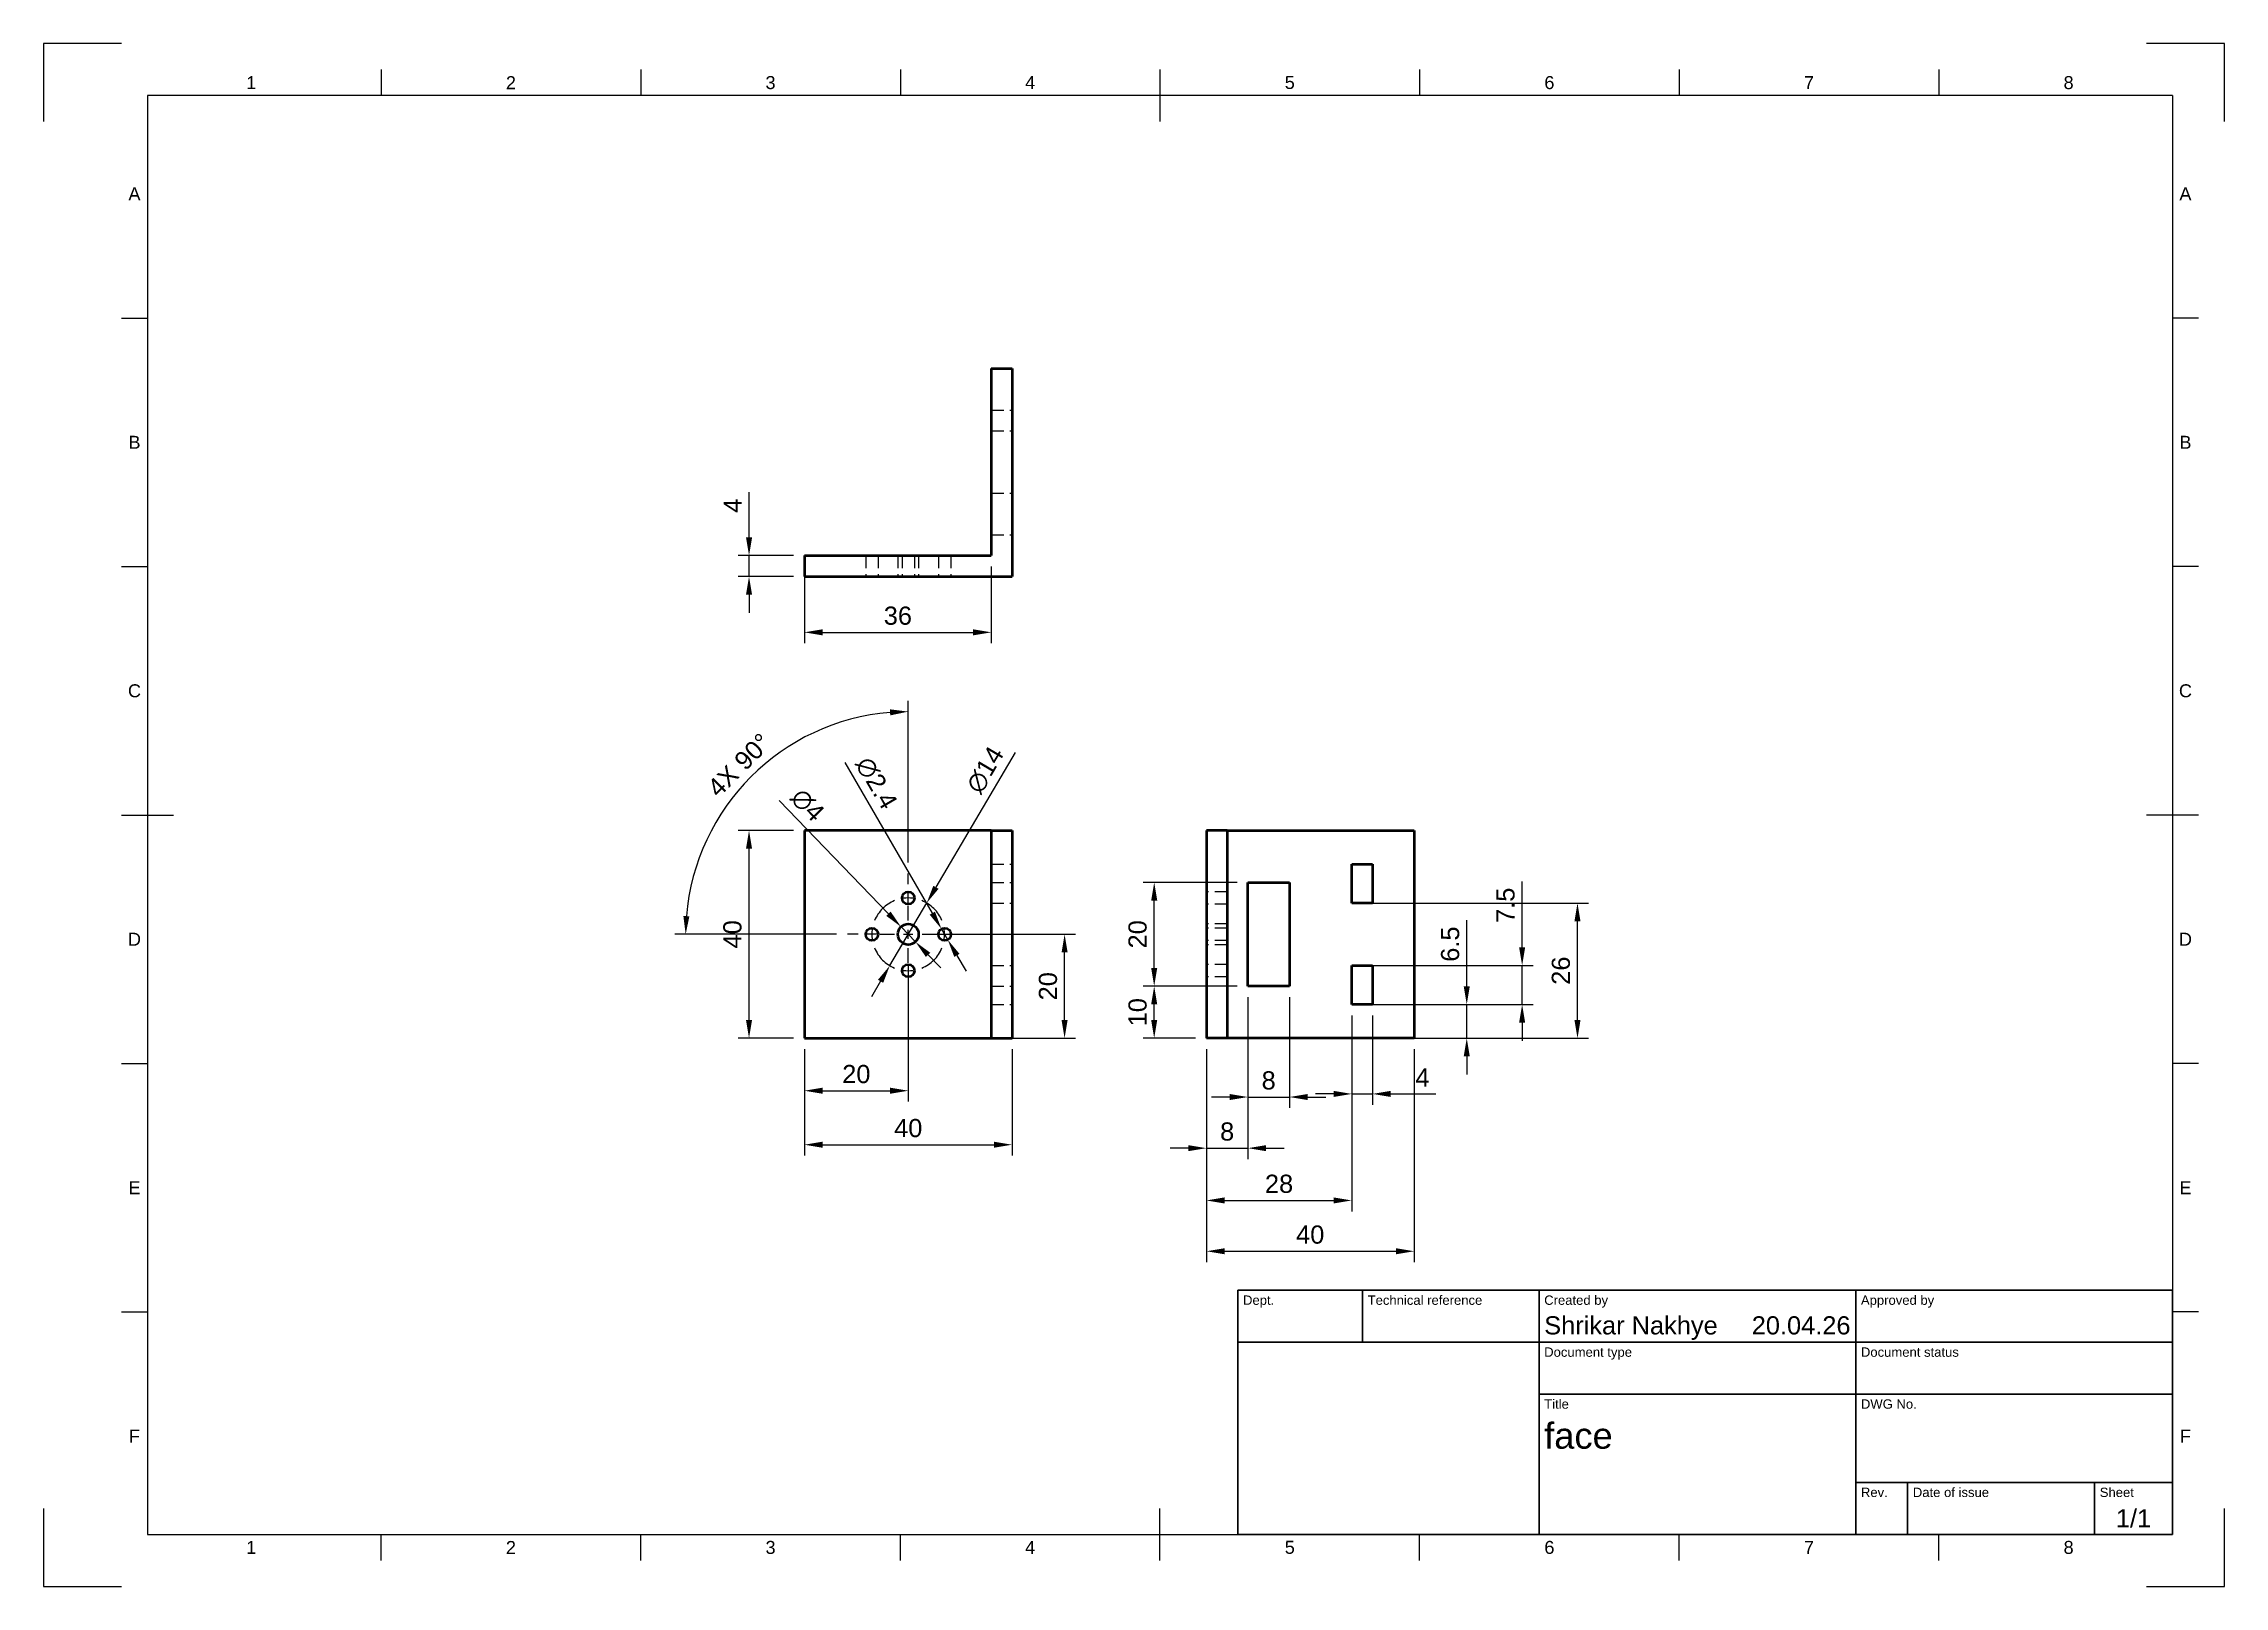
# Model space of a CAD drawing. Header units: millimetres. Extents: x 0 to 420, y 0 to 297.
import ezdxf
from ezdxf.enums import TextEntityAlignment as Align

# ---------------------------------------------------------------- set-up
doc = ezdxf.new("R2010")
doc.units = ezdxf.units.MM
doc.header["$LTSCALE"] = 0.75
doc.linetypes.add('CENTER2', pattern=[28.575, 19.05, -3.175, 3.175, -3.175])
doc.linetypes.add('HIDDEN2', pattern=[4.7625, 3.175, -1.5875])
for name, color, linetype, lineweight in [('BORDER', 7, 'Continuous', 25), ('FD_Dimensions', 7, 'Continuous', 25), ('Hidden', 7, 'HIDDEN2', 25), ('Smart Centers', 7, 'CENTER2', 25), ('TITLEBLOCK', 7, 'Continuous', 35), ('Visible', 7, 'Continuous', 50)]:
    doc.layers.add(name, color=color, linetype=linetype, lineweight=lineweight)
doc.styles.add('FusionTitle', font='Arial.ttf')
doc.styles.get("Standard").update_dxf_attribs({"font": 'Arial.ttf'})
doc.dimstyles.new('Dim-ISO-25', dxfattribs={"dimtxt": 3.5, "dimasz": 3.5, "dimexe": 2.1, "dimexo": 2.1, "dimgap": 1.4, "dimtad": 1, "dimzin": 12, "dimdsep": 46, "dimtxsty": 'Standard', "dimcen": 0, "dimazin": 3, "dimtp": 0.1, "dimtm": 0.1, "dimtfac": 0.714286, "dimtmove": 0, "dimatfit": 3, "dimfxl": 1, "dimtzin": 12, "dimarcsym": 0})

# ---------------------------------------------------------------- blocks, each defined once
blk = doc.blocks.new('ISO_A3_SHEET')
at = {"layer": 'BORDER'}
for p, q in [((65, 292), (65, 287)), ((115, 292), (115, 287)), ((165, 292), (165, 287)), ((215, 292), (215, 282)), ((265, 292), (265, 287)), ((315, 292), (315, 287)), ((365, 292), (365, 287)), ((410, 287), (20, 287)), ((20, 287), (20, 10)), ((410, 287), (410, 10)), ((15, 244.16666), (20, 244.16666)), ((415, 244.16666), (410, 244.16666)), ((15, 196.33333), (20, 196.33333)), ((415, 196.33333), (410, 196.33333)), ((15, 148.5), (25, 148.5)), ((415, 148.5), (405, 148.5)), ((15, 100.66667), (20, 100.66667)), ((415, 100.66667), (410, 100.66667)), ((15, 52.83334), (20, 52.83334)), ((415, 52.83334), (410, 52.83334)), ((215, 5), (215, 15)), ((20, 10), (410, 10)), ((65, 5), (65, 10)), ((115, 5), (115, 10)), ((165, 5), (165, 10)), ((265, 5), (265, 10)), ((315, 5), (315, 10)), ((365, 5), (365, 10))]:
    blk.add_line(p, q, dxfattribs=at)
at = {"layer": 'Defpoints'}
for p, q in [((15, 297), (0, 297)), ((0, 297), (0, 282)), ((420, 297), (405, 297)), ((420, 282), (420, 297)), ((0, 15), (0, 0)), ((420, 0), (420, 15)), ((0, 0), (15, 0)), ((405, 0), (420, 0))]:
    blk.add_line(p, q, dxfattribs=at)
at = {"layer": 'BORDER', "style": 'FusionTitle'}
for s, p in [('1', (40, 289.5)), ('2', (90, 289.5)), ('3', (140, 289.5)), ('4', (190, 289.5)), ('5', (240, 289.5)), ('6', (290, 289.5)), ('7', (340, 289.5)), ('8', (390, 289.5)), ('A', (17.5, 268.08333)), ('A', (412.5, 268.08333)), ('B', (17.5, 220.25)), ('B', (412.5, 220.25)), ('C', (17.5, 172.41667)), ('C', (412.5, 172.41667)), ('D', (17.5, 124.58334)), ('D', (412.5, 124.58334)), ('E', (17.5, 76.75001)), ('E', (412.5, 76.75001)), ('F', (17.5, 28.91668)), ('F', (412.5, 28.91668)), ('1', (40, 7.5)), ('2', (90, 7.5)), ('3', (140, 7.5)), ('4', (190, 7.5)), ('5', (240, 7.5)), ('6', (290, 7.5)), ('7', (340, 7.5)), ('8', (390, 7.5))]:
    blk.add_text(s, height=2.5, dxfattribs=at).set_placement(p, align=Align.MIDDLE)
blk = doc.blocks.new('ISO_TITLEBLOCK')
at = {"layer": 'TITLEBLOCK'}
for p, q in [((0, 47), (-180, 47)), ((-180, 47), (-180, 0)), ((-156, 37), (-156, 47)), ((-122, 0), (-122, 47)), ((-61, 0), (-61, 47)), ((0, 0), (0, 47)), ((-180, 37), (0, 37)), ((-122, 27), (0, 27)), ((-61, 10), (0, 10)), ((-51, 0), (-51, 10)), ((-15, 0), (-15, 10)), ((-180, 0), (0, 0))]:
    blk.add_line(p, q, dxfattribs=at)
at = {"layer": 'TITLEBLOCK', "style": 'FusionTitle'}
for s, p in [('Dept.', (-179, 46)), ('Technical reference', (-155, 46)), ('Created by', (-121, 46)), ('Approved by', (-60, 46)), ('Document type', (-121, 36)), ('Document status', (-60, 36)), ('Title', (-121, 26)), ('DWG No.', (-60, 26)), ('Rev.', (-60, 9)), ('Date of issue', (-50, 9)), ('Sheet', (-14, 9))]:
    blk.add_text(s, height=1.8, dxfattribs=at).set_placement(p, align=Align.TOP_LEFT)
for tag, height, p in [('DEPT', 3.5, (-179, 42)), ('TECHNICAL_REFERENCE', 3.5, (-155, 42)), ('CREATED_BY', 3.5, (-121, 42)), ('APPROVED_BY', 3.5, (-60, 42)), ('DOCUMENT_TYPE', 3.5, (-121, 32)), ('DOCUMENT_STATUS', 3.5, (-60, 32)), ('TITLE_1', 5, (-121, 21.5)), ('TITLE_2', 5, (-121, 14)), ('TITLE_3', 5, (-121, 6.5)), ('DATE_OF_ISSUE', 3.5, (-50, 5))]:
    blk.add_attdef(tag, text='', height=height, dxfattribs=at).set_placement(p, align=Align.TOP_LEFT)
for tag, p in [('CREATED_DATE', (-62, 42)), ('APPROVED_DATE', (-0.99, 42))]:
    blk.add_attdef(tag, text='', height=3.5, dxfattribs=at).set_placement(p, align=Align.TOP_RIGHT)
for tag, height, p in [('DRAWING_NUMBER', 5, (-30.5, 19.75)), ('REV', 3.5, (-56, 4.85)), ('SHEET', 3.5, (-7.5, 4.85))]:
    blk.add_attdef(tag, text='', height=height, dxfattribs=at).set_placement(p, align=Align.TOP_CENTER)
blk = doc.blocks.new('*U6')
at = {"layer": 'Smart Centers', "color": 0, "ltscale": 0.75, "transparency": 16777216}
blk.add_line((-9.678906, 0), (-11.7, 0), dxfattribs=at)
at = {"layer": 'Smart Centers', "color": 0, "linetype": 'Continuous', "ltscale": 0.75, "transparency": 16777216}
blk.add_line((-6.107031, 0), (-7.892969, 0), dxfattribs=at)
blk.add_arc((0, 0), 7, 172.685986, 187.314014, dxfattribs=at)
blk = doc.blocks.new('*U7')
at = {"layer": 'Smart Centers', "color": 0, "linetype": 'Continuous', "ltscale": 0.75, "transparency": 16777216}
blk.add_line((0, -6.107031), (0, -7.892969), dxfattribs=at)
at = {"layer": 'Smart Centers', "color": 0, "ltscale": 0.75, "transparency": 16777216}
blk.add_line((0, -9.678906), (0, -11.7), dxfattribs=at)
at = {"layer": 'Smart Centers', "color": 0, "linetype": 'Continuous', "ltscale": 0.75, "transparency": 16777216}
blk.add_arc((0, 0), 7, 262.685986, 277.314014, dxfattribs=at)
blk = doc.blocks.new('*U8')
at = {"layer": 'Smart Centers', "color": 0, "ltscale": 0.75, "transparency": 16777216}
blk.add_line((0, 9.678906), (0, 11.7), dxfattribs=at)
at = {"layer": 'Smart Centers', "color": 0, "linetype": 'Continuous', "ltscale": 0.75, "transparency": 16777216}
blk.add_line((0, 6.107031), (0, 7.892969), dxfattribs=at)
blk.add_arc((0, 0), 7, 82.685986, 97.314014, dxfattribs=at)
blk = doc.blocks.new('*U9')
at = {"layer": 'Smart Centers', "color": 0, "linetype": 'Continuous', "ltscale": 0.75, "transparency": 16777216}
blk.add_line((6.107031, 0), (7.892969, 0), dxfattribs=at)
at = {"layer": 'Smart Centers', "color": 0, "ltscale": 0.75, "transparency": 16777216}
blk.add_line((9.678906, 0), (11.7, 0), dxfattribs=at)
at = {"layer": 'Smart Centers', "color": 0, "linetype": 'Continuous', "ltscale": 0.75, "transparency": 16777216}
blk.add_arc((0, 0), 7, 352.685986, 7.314014, dxfattribs=at)
blk = doc.blocks.new('*U10')
at = {"layer": 'Smart Centers', "color": 0, "ltscale": 0.75, "transparency": 16777216}
for p, q in [((0, 2.678906), (0, 4.321094)), ((-4.321094, 0), (-2.678906, 0)), ((2.678906, 0), (4.321094, 0)), ((0, -4.321094), (0, -2.678906))]:
    blk.add_line(p, q, dxfattribs=at)
at = {"layer": 'Smart Centers', "color": 0, "linetype": 'Continuous', "ltscale": 0.75, "transparency": 16777216}
for p, q in [((-0.892969, 0), (0.892969, 0)), ((0, -0.892969), (0, 0.892969))]:
    blk.add_line(p, q, dxfattribs=at)
blk = doc.blocks.new('*U11')
at = {"layer": 'Smart Centers', "color": 0, "ltscale": 0.75, "transparency": 16777216}
for start, end in [(112.0632, 157.9368), (22.0632, 67.9368), (202.0632, 247.9368), (292.0632, 337.9368)]:
    blk.add_arc((0, 0), 7, start, end, dxfattribs=at)
for name in ['*U8', '*U10', '*U6', '*U9', '*U7']:
    blk.add_blockref(name, (0, 0), dxfattribs=at)
blk = doc.blocks.new('*U12')
at = {"layer": 'Smart Centers', "color": 0, "ltscale": 0.75, "transparency": 16777216}
for p, q in [((0, 2.678906), (0, 5.5)), ((-5.5, 0), (-2.678906, 0)), ((2.678906, 0), (5.5, 0)), ((0, -5.5), (0, -2.678906))]:
    blk.add_line(p, q, dxfattribs=at)
at = {"layer": 'Smart Centers', "color": 0, "linetype": 'Continuous', "ltscale": 0.75, "transparency": 16777216}
for p, q in [((-0.892969, 0), (0.892969, 0)), ((0, -0.892969), (0, 0.892969))]:
    blk.add_line(p, q, dxfattribs=at)
blk = doc.blocks.new('*D33')
at = {"layer": 'Defpoints', "color": 0, "transparency": 16777216}
for p in [(146.523438, 105.53125), (186.523438, 105.53125), (186.523438, 85.023438)]:
    blk.add_point(p, dxfattribs=at)
at = {"layer": 'FD_Dimensions', "color": 0, "lineweight": -2, "transparency": 16777216}
for p, q in [((146.523438, 103.43125), (146.523438, 82.923438)), ((186.523438, 103.43125), (186.523438, 82.923438)), ((150.023438, 85.023438), (183.023438, 85.023438))]:
    blk.add_line(p, q, dxfattribs=at)
at = {"layer": 'FD_Dimensions', "color": 0, "transparency": 16777216}
for points in [[(150.023438, 85.606771), (150.023438, 84.440104), (146.523438, 85.023438)], [(183.023438, 85.606771), (183.023438, 84.440104), (186.523438, 85.023438)]]:
    blk.add_solid(points, dxfattribs=at)
at = {"layer": 'FD_Dimensions', "color": 0, "transparency": 16777216, "insert": (166.523438, 88.210443), "char_height": 3.5, "attachment_point": 5}
blk.add_mtext('40', dxfattribs=at)
blk = doc.blocks.new('*D34')
at = {"layer": 'Defpoints', "color": 0, "transparency": 16777216}
for p in [(135.859375, 145.53125), (146.523438, 145.53125), (146.523438, 105.53125)]:
    blk.add_point(p, dxfattribs=at)
at = {"layer": 'FD_Dimensions', "color": 0, "lineweight": -2, "transparency": 16777216}
for p, q in [((144.423438, 145.53125), (133.759375, 145.53125)), ((135.859375, 109.03125), (135.859375, 142.03125)), ((144.423438, 105.53125), (133.759375, 105.53125))]:
    blk.add_line(p, q, dxfattribs=at)
at = {"layer": 'FD_Dimensions', "color": 0, "transparency": 16777216}
for points in [[(135.276042, 142.03125), (136.442708, 142.03125), (135.859375, 145.53125)], [(135.276042, 109.03125), (136.442708, 109.03125), (135.859375, 105.53125)]]:
    blk.add_solid(points, dxfattribs=at)
at = {"layer": 'FD_Dimensions', "color": 0, "transparency": 16777216, "insert": (132.67237, 125.53125), "char_height": 3.5, "attachment_point": 5, "rotation": 90}
blk.add_mtext('40', dxfattribs=at)
blk = doc.blocks.new('*D35')
at = {"layer": 'Defpoints', "color": 0, "transparency": 16777216}
for p in [(223.9375, 105.53125), (263.9375, 105.53125), (263.9375, 64.515625)]:
    blk.add_point(p, dxfattribs=at)
at = {"layer": 'FD_Dimensions', "color": 0, "lineweight": -2, "transparency": 16777216}
for p, q in [((223.9375, 103.43125), (223.9375, 62.415625)), ((263.9375, 103.43125), (263.9375, 62.415625)), ((227.4375, 64.515625), (260.4375, 64.515625))]:
    blk.add_line(p, q, dxfattribs=at)
at = {"layer": 'FD_Dimensions', "color": 0, "transparency": 16777216}
for points in [[(227.4375, 65.098958), (227.4375, 63.932292), (223.9375, 64.515625)], [(260.4375, 65.098958), (260.4375, 63.932292), (263.9375, 64.515625)]]:
    blk.add_solid(points, dxfattribs=at)
at = {"layer": 'FD_Dimensions', "color": 0, "transparency": 16777216, "insert": (243.9375, 67.70263), "char_height": 3.5, "attachment_point": 5}
blk.add_mtext('40', dxfattribs=at)
blk = doc.blocks.new('*D36')
at = {"layer": 'Defpoints', "color": 0, "transparency": 16777216}
for p in [(145.0875, 162.659383), (166.523438, 137.23125), (166.523438, 135.210156), (154.823438, 125.53125), (156.844531, 125.53125)]:
    blk.add_point(p, dxfattribs=at)
at = {"layer": 'FD_Dimensions', "color": 0, "lineweight": -2, "transparency": 16777216}
for p, q in [((166.523438, 139.33125), (166.523438, 170.503125)), ((152.723438, 125.53125), (121.551563, 125.53125))]:
    blk.add_line(p, q, dxfattribs=at)
blk.add_arc((166.523438, 125.53125), 42.871875, 94.678847, 175.321153, dxfattribs=at)
at = {"layer": 'FD_Dimensions', "color": 0, "transparency": 16777216}
for points in [[(163.002543, 168.843105), (163.050166, 167.67741), (166.523438, 168.403125)], [(124.377277, 129.004522), (123.211583, 129.052144), (123.651563, 125.53125)]]:
    blk.add_solid(points, dxfattribs=at)
at = {"layer": 'FD_Dimensions', "color": 0, "transparency": 16777216, "insert": (133.954891, 158.099797), "char_height": 3.5, "attachment_point": 5, "rotation": 45}
blk.add_mtext('4X 90°', dxfattribs=at)
blk = doc.blocks.new('*D37')
at = {"layer": 'Defpoints', "color": 0, "transparency": 16777216}
for p in [(170.076188, 131.562664), (162.970687, 119.499836)]:
    blk.add_point(p, dxfattribs=at)
at = {"layer": 'FD_Dimensions', "color": 0, "lineweight": -2, "transparency": 16777216}
for p, q in [((187.128075, 160.511216), (171.852564, 134.578372)), ((162.970687, 119.499836), (170.076188, 131.562664)), ((161.194311, 116.484128), (159.417936, 113.468421))]:
    blk.add_line(p, q, dxfattribs=at)
at = {"layer": 'FD_Dimensions', "color": 0, "transparency": 16777216}
for points in [[(171.349946, 134.874434), (172.355182, 134.282309), (170.076188, 131.562664)], [(160.691693, 116.780191), (161.696929, 116.188066), (162.970687, 119.499836)]]:
    blk.add_solid(points, dxfattribs=at)
at = {"layer": 'FD_Dimensions', "color": 0, "transparency": 16777216, "insert": (181.352152, 157.177814), "char_height": 3.5, "attachment_point": 5, "rotation": 59.50017015}
blk.add_mtext('∅14', dxfattribs=at)
blk = doc.blocks.new('*D38')
at = {"layer": 'Defpoints', "color": 0, "transparency": 16777216}
for p in [(172.023438, 125.53125), (196.632813, 125.53125), (182.523438, 105.53125)]:
    blk.add_point(p, dxfattribs=at)
at = {"layer": 'FD_Dimensions', "color": 0, "lineweight": -2, "transparency": 16777216}
for p, q in [((174.123438, 125.53125), (198.732813, 125.53125)), ((196.632813, 109.03125), (196.632813, 122.03125)), ((184.623438, 105.53125), (198.732813, 105.53125))]:
    blk.add_line(p, q, dxfattribs=at)
at = {"layer": 'FD_Dimensions', "color": 0, "transparency": 16777216}
for points in [[(196.049479, 122.03125), (197.216146, 122.03125), (196.632813, 125.53125)], [(196.049479, 109.03125), (197.216146, 109.03125), (196.632813, 105.53125)]]:
    blk.add_solid(points, dxfattribs=at)
at = {"layer": 'FD_Dimensions', "color": 0, "transparency": 16777216, "insert": (193.445807, 115.53125), "char_height": 3.5, "attachment_point": 5, "rotation": 90}
blk.add_mtext('20', dxfattribs=at)
blk = doc.blocks.new('*D39')
at = {"layer": 'Defpoints', "color": 0, "transparency": 16777216}
for p in [(166.523438, 120.03125), (146.523438, 105.53125), (166.523438, 95.421875)]:
    blk.add_point(p, dxfattribs=at)
at = {"layer": 'FD_Dimensions', "color": 0, "lineweight": -2, "transparency": 16777216}
for p, q in [((166.523438, 117.93125), (166.523438, 93.321875)), ((146.523438, 103.43125), (146.523438, 93.321875)), ((150.023438, 95.421875), (163.023438, 95.421875))]:
    blk.add_line(p, q, dxfattribs=at)
at = {"layer": 'FD_Dimensions', "color": 0, "transparency": 16777216}
for points in [[(150.023438, 96.005208), (150.023438, 94.838542), (146.523438, 95.421875)], [(163.023438, 96.005208), (163.023438, 94.838542), (166.523438, 95.421875)]]:
    blk.add_solid(points, dxfattribs=at)
at = {"layer": 'FD_Dimensions', "color": 0, "transparency": 16777216, "insert": (156.523438, 98.60888), "char_height": 3.5, "attachment_point": 5}
blk.add_mtext('20', dxfattribs=at)
blk = doc.blocks.new('*D40')
at = {"layer": 'Defpoints', "color": 0, "transparency": 16777216}
for p in [(172.919755, 126.568346), (174.12712, 124.494154)]:
    blk.add_point(p, dxfattribs=at)
at = {"layer": 'FD_Dimensions', "color": 0, "lineweight": -2, "transparency": 16777216}
for p, q in [((154.281186, 158.588451), (171.159014, 129.593208)), ((174.12712, 124.494154), (172.919755, 126.568346)), ((175.887861, 121.469292), (177.648602, 118.44443))]:
    blk.add_line(p, q, dxfattribs=at)
at = {"layer": 'FD_Dimensions', "color": 0, "transparency": 16777216}
for points in [[(171.663158, 129.886665), (170.65487, 129.299751), (172.919755, 126.568346)], [(176.392005, 121.762749), (175.383717, 121.175835), (174.12712, 124.494154)]]:
    blk.add_solid(points, dxfattribs=at)
at = {"layer": 'FD_Dimensions', "color": 0, "transparency": 16777216, "insert": (160.381475, 154.638173), "char_height": 3.5, "attachment_point": 5, "rotation": 300.20325919}
blk.add_mtext('∅2.4', dxfattribs=at)
blk = doc.blocks.new('*D41')
at = {"layer": 'Defpoints', "color": 0, "transparency": 16777216}
for p in [(165.135651, 126.971406), (167.911224, 124.091094)]:
    blk.add_point(p, dxfattribs=at)
at = {"layer": 'FD_Dimensions', "color": 0, "lineweight": -2, "transparency": 16777216}
for p, q in [((141.673938, 151.318466), (162.707025, 129.491678)), ((167.911224, 124.091094), (165.135651, 126.971406)), ((170.33985, 121.570822), (172.768477, 119.050549))]:
    blk.add_line(p, q, dxfattribs=at)
at = {"layer": 'FD_Dimensions', "color": 0, "transparency": 16777216}
for points in [[(163.12707, 129.896449), (162.286979, 129.086907), (165.135651, 126.971406)], [(170.759896, 121.975593), (169.919805, 121.166051), (167.911224, 124.091094)]]:
    blk.add_solid(points, dxfattribs=at)
at = {"layer": 'FD_Dimensions', "color": 0, "transparency": 16777216, "insert": (147.122975, 150.397805), "char_height": 3.5, "attachment_point": 5, "rotation": 313.93907406}
blk.add_mtext('∅4', dxfattribs=at)
blk = doc.blocks.new('*D42')
at = {"layer": 'Defpoints', "color": 0, "transparency": 16777216}
for p in [(251.9375, 112.03125), (223.9375, 105.53125), (251.9375, 74.296875)]:
    blk.add_point(p, dxfattribs=at)
at = {"layer": 'FD_Dimensions', "color": 0, "lineweight": -2, "transparency": 16777216}
for p, q in [((251.9375, 109.93125), (251.9375, 72.196875)), ((223.9375, 103.43125), (223.9375, 72.196875)), ((227.4375, 74.296875), (248.4375, 74.296875))]:
    blk.add_line(p, q, dxfattribs=at)
at = {"layer": 'FD_Dimensions', "color": 0, "transparency": 16777216}
for points in [[(227.4375, 74.880208), (227.4375, 73.713542), (223.9375, 74.296875)], [(248.4375, 74.880208), (248.4375, 73.713542), (251.9375, 74.296875)]]:
    blk.add_solid(points, dxfattribs=at)
at = {"layer": 'FD_Dimensions', "color": 0, "transparency": 16777216, "insert": (237.9375, 77.48388), "char_height": 3.5, "attachment_point": 5}
blk.add_mtext('28', dxfattribs=at)
blk = doc.blocks.new('*D43')
at = {"layer": 'Defpoints', "color": 0, "transparency": 16777216}
for p in [(251.9375, 131.53125), (295.414063, 131.53125), (223.9375, 105.53125)]:
    blk.add_point(p, dxfattribs=at)
at = {"layer": 'FD_Dimensions', "color": 0, "lineweight": -2, "transparency": 16777216}
for p, q in [((254.0375, 131.53125), (297.514063, 131.53125)), ((295.414063, 109.03125), (295.414063, 128.03125)), ((226.0375, 105.53125), (297.514063, 105.53125))]:
    blk.add_line(p, q, dxfattribs=at)
at = {"layer": 'FD_Dimensions', "color": 0, "transparency": 16777216}
for points in [[(294.830729, 128.03125), (295.997396, 128.03125), (295.414063, 131.53125)], [(294.830729, 109.03125), (295.997396, 109.03125), (295.414063, 105.53125)]]:
    blk.add_solid(points, dxfattribs=at)
at = {"layer": 'FD_Dimensions', "color": 0, "transparency": 16777216, "insert": (292.227057, 118.53125), "char_height": 3.5, "attachment_point": 5, "rotation": 90}
blk.add_mtext('26', dxfattribs=at)
blk = doc.blocks.new('*D44')
at = {"layer": 'Defpoints', "color": 0, "transparency": 16777216}
for p in [(213.890625, 115.53125), (231.9375, 115.53125), (223.9375, 105.53125)]:
    blk.add_point(p, dxfattribs=at)
at = {"layer": 'FD_Dimensions', "color": 0, "lineweight": -2, "transparency": 16777216}
for p, q in [((229.8375, 115.53125), (211.790625, 115.53125)), ((213.890625, 109.03125), (213.890625, 112.03125)), ((221.8375, 105.53125), (211.790625, 105.53125))]:
    blk.add_line(p, q, dxfattribs=at)
at = {"layer": 'FD_Dimensions', "color": 0, "transparency": 16777216}
for points in [[(213.307292, 112.03125), (214.473958, 112.03125), (213.890625, 115.53125)], [(213.307292, 109.03125), (214.473958, 109.03125), (213.890625, 105.53125)]]:
    blk.add_solid(points, dxfattribs=at)
at = {"layer": 'FD_Dimensions', "color": 0, "transparency": 16777216, "insert": (210.70362, 110.53125), "char_height": 3.5, "attachment_point": 5, "rotation": 90}
blk.add_mtext('10', dxfattribs=at)
blk = doc.blocks.new('*D45')
at = {"layer": 'Defpoints', "color": 0, "transparency": 16777216}
for p in [(231.9375, 115.53125), (223.9375, 105.53125), (231.9375, 84.359375)]:
    blk.add_point(p, dxfattribs=at)
at = {"layer": 'FD_Dimensions', "color": 0, "lineweight": -2, "transparency": 16777216}
for p, q in [((231.9375, 113.43125), (231.9375, 82.259375)), ((223.9375, 103.43125), (223.9375, 82.259375)), ((220.4375, 84.359375), (216.9375, 84.359375)), ((223.9375, 84.359375), (231.9375, 84.359375)), ((235.4375, 84.359375), (238.9375, 84.359375))]:
    blk.add_line(p, q, dxfattribs=at)
at = {"layer": 'FD_Dimensions', "color": 0, "transparency": 16777216}
for points in [[(220.4375, 84.942708), (220.4375, 83.776042), (223.9375, 84.359375)], [(235.4375, 84.942708), (235.4375, 83.776042), (231.9375, 84.359375)]]:
    blk.add_solid(points, dxfattribs=at)
at = {"layer": 'FD_Dimensions', "color": 0, "transparency": 16777216, "insert": (227.9375, 87.54638), "char_height": 3.5, "attachment_point": 5}
blk.add_mtext('8', dxfattribs=at)
blk = doc.blocks.new('*D46')
at = {"layer": 'Defpoints', "color": 0, "transparency": 16777216}
for p in [(251.9375, 112.03125), (274.085938, 112.03125), (223.9375, 105.53125)]:
    blk.add_point(p, dxfattribs=at)
at = {"layer": 'FD_Dimensions', "color": 0, "lineweight": -2, "transparency": 16777216}
for p, q in [((274.085938, 115.53125), (274.085938, 128.248712)), ((254.0375, 112.03125), (276.185938, 112.03125)), ((274.085938, 105.53125), (274.085938, 112.03125)), ((226.0375, 105.53125), (276.185938, 105.53125)), ((274.085938, 102.03125), (274.085938, 98.53125))]:
    blk.add_line(p, q, dxfattribs=at)
at = {"layer": 'FD_Dimensions', "color": 0, "transparency": 16777216}
for points in [[(273.502604, 115.53125), (274.669271, 115.53125), (274.085938, 112.03125)], [(273.502604, 102.03125), (274.669271, 102.03125), (274.085938, 105.53125)]]:
    blk.add_solid(points, dxfattribs=at)
at = {"layer": 'FD_Dimensions', "color": 0, "transparency": 16777216, "insert": (270.898932, 123.639981), "char_height": 3.5, "attachment_point": 5, "rotation": 90}
blk.add_mtext('6.5', dxfattribs=at)
blk = doc.blocks.new('*D47')
at = {"layer": 'Defpoints', "color": 0, "transparency": 16777216}
for p in [(146.523438, 198.429688), (182.523438, 198.429688), (182.523438, 183.664063)]:
    blk.add_point(p, dxfattribs=at)
at = {"layer": 'FD_Dimensions', "color": 0, "lineweight": -2, "transparency": 16777216}
for p, q in [((146.523438, 196.329688), (146.523438, 181.564063)), ((182.523438, 196.329688), (182.523438, 181.564063)), ((150.023438, 183.664063), (179.023438, 183.664063))]:
    blk.add_line(p, q, dxfattribs=at)
at = {"layer": 'FD_Dimensions', "color": 0, "transparency": 16777216}
for points in [[(150.023438, 184.247396), (150.023438, 183.080729), (146.523438, 183.664063)], [(179.023438, 184.247396), (179.023438, 183.080729), (182.523438, 183.664063)]]:
    blk.add_solid(points, dxfattribs=at)
at = {"layer": 'FD_Dimensions', "color": 0, "transparency": 16777216, "insert": (164.523438, 186.852262), "char_height": 3.5, "attachment_point": 5}
blk.add_mtext('36', dxfattribs=at)
blk = doc.blocks.new('*D48')
at = {"layer": 'Defpoints', "color": 0, "transparency": 16777216}
for p in [(213.890625, 135.53125), (231.9375, 135.53125), (231.9375, 115.53125)]:
    blk.add_point(p, dxfattribs=at)
at = {"layer": 'FD_Dimensions', "color": 0, "lineweight": -2, "transparency": 16777216}
for p, q in [((229.8375, 135.53125), (211.790625, 135.53125)), ((213.890625, 119.03125), (213.890625, 132.03125)), ((229.8375, 115.53125), (211.790625, 115.53125))]:
    blk.add_line(p, q, dxfattribs=at)
at = {"layer": 'FD_Dimensions', "color": 0, "transparency": 16777216}
for points in [[(213.307292, 132.03125), (214.473958, 132.03125), (213.890625, 135.53125)], [(213.307292, 119.03125), (214.473958, 119.03125), (213.890625, 115.53125)]]:
    blk.add_solid(points, dxfattribs=at)
at = {"layer": 'FD_Dimensions', "color": 0, "transparency": 16777216, "insert": (210.70362, 125.53125), "char_height": 3.5, "attachment_point": 5, "rotation": 90}
blk.add_mtext('20', dxfattribs=at)
blk = doc.blocks.new('*D49')
at = {"layer": 'Defpoints', "color": 0, "transparency": 16777216}
for p in [(231.9375, 115.53125), (239.9375, 115.53125), (239.9375, 94.203125)]:
    blk.add_point(p, dxfattribs=at)
at = {"layer": 'FD_Dimensions', "color": 0, "lineweight": -2, "transparency": 16777216}
for p, q in [((231.9375, 113.43125), (231.9375, 92.103125)), ((239.9375, 113.43125), (239.9375, 92.103125)), ((228.4375, 94.203125), (224.9375, 94.203125)), ((231.9375, 94.203125), (239.9375, 94.203125)), ((243.4375, 94.203125), (246.9375, 94.203125))]:
    blk.add_line(p, q, dxfattribs=at)
at = {"layer": 'FD_Dimensions', "color": 0, "transparency": 16777216}
for points in [[(228.4375, 94.786458), (228.4375, 93.619792), (231.9375, 94.203125)], [(243.4375, 94.786458), (243.4375, 93.619792), (239.9375, 94.203125)]]:
    blk.add_solid(points, dxfattribs=at)
at = {"layer": 'FD_Dimensions', "color": 0, "transparency": 16777216, "insert": (235.9375, 97.39013), "char_height": 3.5, "attachment_point": 5}
blk.add_mtext('8', dxfattribs=at)
blk = doc.blocks.new('*D50')
at = {"layer": 'Defpoints', "color": 0, "transparency": 16777216}
for p in [(251.9375, 119.53125), (284.75, 119.53125), (251.9375, 112.03125)]:
    blk.add_point(p, dxfattribs=at)
at = {"layer": 'FD_Dimensions', "color": 0, "lineweight": -2, "transparency": 16777216}
for p, q in [((284.75, 123.03125), (284.75, 135.700964)), ((254.0375, 119.53125), (286.85, 119.53125)), ((284.75, 112.03125), (284.75, 119.53125)), ((254.0375, 112.03125), (286.85, 112.03125)), ((284.75, 108.53125), (284.75, 105.03125))]:
    blk.add_line(p, q, dxfattribs=at)
at = {"layer": 'FD_Dimensions', "color": 0, "transparency": 16777216}
for points in [[(284.166667, 123.03125), (285.333333, 123.03125), (284.75, 119.53125)], [(284.166667, 108.53125), (285.333333, 108.53125), (284.75, 112.03125)]]:
    blk.add_solid(points, dxfattribs=at)
at = {"layer": 'FD_Dimensions', "color": 0, "transparency": 16777216, "insert": (281.570157, 131.116107), "char_height": 3.5, "attachment_point": 5, "rotation": 90}
blk.add_mtext('7.5', dxfattribs=at)
blk = doc.blocks.new('*D51')
at = {"layer": 'Defpoints', "color": 0, "transparency": 16777216}
for p in [(251.9375, 112.03125), (255.9375, 112.03125), (255.9375, 94.804688)]:
    blk.add_point(p, dxfattribs=at)
at = {"layer": 'FD_Dimensions', "color": 0, "lineweight": -2, "transparency": 16777216}
for p, q in [((251.9375, 109.93125), (251.9375, 92.704688)), ((255.9375, 109.93125), (255.9375, 92.704688)), ((248.4375, 94.804688), (244.9375, 94.804688)), ((251.9375, 94.804688), (255.9375, 94.804688)), ((259.4375, 94.804688), (268.158373, 94.804688))]:
    blk.add_line(p, q, dxfattribs=at)
at = {"layer": 'FD_Dimensions', "color": 0, "transparency": 16777216}
for points in [[(248.4375, 95.388021), (248.4375, 94.221354), (251.9375, 94.804688)], [(259.4375, 95.388021), (259.4375, 94.221354), (255.9375, 94.804688)]]:
    blk.add_solid(points, dxfattribs=at)
at = {"layer": 'FD_Dimensions', "color": 0, "transparency": 16777216, "insert": (265.547937, 97.954688), "char_height": 3.5, "attachment_point": 5}
blk.add_mtext('4', dxfattribs=at)
blk = doc.blocks.new('*D52')
at = {"layer": 'Defpoints', "color": 0, "transparency": 16777216}
for p in [(135.859375, 198.429688), (146.523438, 198.429688), (146.523438, 194.429688)]:
    blk.add_point(p, dxfattribs=at)
at = {"layer": 'FD_Dimensions', "color": 0, "lineweight": -2, "transparency": 16777216}
for p, q in [((135.859375, 201.929688), (135.859375, 210.650561)), ((144.423438, 198.429688), (133.759375, 198.429688)), ((135.859375, 194.429688), (135.859375, 198.429688)), ((144.423438, 194.429688), (133.759375, 194.429688)), ((135.859375, 190.929688), (135.859375, 187.429688))]:
    blk.add_line(p, q, dxfattribs=at)
at = {"layer": 'FD_Dimensions', "color": 0, "transparency": 16777216}
for points in [[(135.276042, 201.929688), (136.442708, 201.929688), (135.859375, 198.429688)], [(135.276042, 190.929688), (136.442708, 190.929688), (135.859375, 194.429688)]]:
    blk.add_solid(points, dxfattribs=at)
at = {"layer": 'FD_Dimensions', "color": 0, "transparency": 16777216, "insert": (132.709375, 208.040124), "char_height": 3.5, "attachment_point": 5, "rotation": 90}
blk.add_mtext('4', dxfattribs=at)

msp = doc.modelspace()

# ---------------------------------------------------------------- linework, layer by layer
at = {"layer": 'Hidden', "extrusion": (1, -2e-16, 0)}
for p, q in [((182.523438, 226.429688), (186.523438, 226.429688)), ((182.523438, 222.429688), (186.523438, 222.429688)), ((182.523438, 210.429688), (186.523438, 210.429688)), ((182.523438, 202.429688), (186.523438, 202.429688)), ((158.323438, 198.429688), (158.323438, 194.429688)), ((160.723438, 198.429688), (160.723438, 194.429688)), ((164.523438, 198.429688), (164.523438, 194.429688)), ((165.323438, 198.429688), (165.323438, 194.429688)), ((167.723438, 198.429688), (167.723438, 194.429688)), ((168.523438, 198.429688), (168.523438, 194.429688)), ((172.323438, 198.429688), (172.323438, 194.429688)), ((174.723438, 198.429688), (174.723438, 194.429688)), ((182.523438, 139.03125), (186.523438, 139.03125)), ((182.523438, 135.53125), (186.523438, 135.53125)), ((182.523438, 131.53125), (186.523438, 131.53125)), ((182.523438, 119.53125), (186.523438, 119.53125)), ((182.523438, 115.53125), (186.523438, 115.53125)), ((182.523438, 112.03125), (186.523438, 112.03125))]:
    msp.add_line(p, q, dxfattribs=at)
at = {"layer": 'Hidden', "extrusion": (2.967e-13, 0, -1)}
for p, q in [((227.9375, 133.73125), (223.9375, 133.73125)), ((227.9375, 131.33125), (223.9375, 131.33125)), ((227.9375, 127.53125), (223.9375, 127.53125)), ((227.9375, 126.73125), (223.9375, 126.73125)), ((227.9375, 124.33125), (223.9375, 124.33125)), ((227.9375, 123.53125), (223.9375, 123.53125)), ((227.9375, 119.73125), (223.9375, 119.73125)), ((227.9375, 117.33125), (223.9375, 117.33125))]:
    msp.add_line(p, q, dxfattribs=at)
at = {"layer": 'Visible', "extrusion": (1, -2e-16, 0)}
for p, q in [((182.523438, 234.429688), (186.523438, 234.429688)), ((182.523438, 234.429688), (182.523438, 198.429688)), ((186.523438, 234.429688), (186.523438, 194.429688)), ((146.523438, 198.429688), (182.523438, 198.429688)), ((146.523438, 198.429688), (146.523438, 194.429688)), ((146.523438, 194.429688), (186.523438, 194.429688)), ((182.523438, 145.53125), (146.523438, 145.53125)), ((146.523438, 145.53125), (146.523438, 105.53125)), ((182.523438, 145.53125), (186.523438, 145.53125)), ((182.523438, 145.53125), (182.523438, 105.53125)), ((186.523438, 145.53125), (186.523438, 105.53125)), ((146.523438, 105.53125), (182.523438, 105.53125)), ((182.523438, 105.53125), (186.523438, 105.53125))]:
    msp.add_line(p, q, dxfattribs=at)
at = {"layer": 'Visible', "extrusion": (2.967e-13, 0, -1)}
for p, q in [((223.9375, 145.53125), (223.9375, 105.53125)), ((227.9375, 145.53125), (223.9375, 145.53125)), ((227.9375, 145.53125), (227.9375, 105.53125)), ((227.9375, 145.53125), (263.9375, 145.53125)), ((263.9375, 145.53125), (263.9375, 105.53125)), ((251.9375, 131.53125), (251.9375, 139.03125)), ((251.9375, 139.03125), (255.9375, 139.03125)), ((255.9375, 139.03125), (255.9375, 131.53125)), ((231.9375, 115.53125), (231.9375, 135.53125)), ((231.9375, 135.53125), (239.9375, 135.53125)), ((239.9375, 135.53125), (239.9375, 115.53125)), ((255.9375, 131.53125), (251.9375, 131.53125)), ((251.9375, 112.03125), (251.9375, 119.53125)), ((251.9375, 119.53125), (255.9375, 119.53125)), ((255.9375, 119.53125), (255.9375, 112.03125)), ((239.9375, 115.53125), (231.9375, 115.53125)), ((255.9375, 112.03125), (251.9375, 112.03125)), ((227.9375, 105.53125), (223.9375, 105.53125)), ((263.9375, 105.53125), (227.9375, 105.53125))]:
    msp.add_line(p, q, dxfattribs=at)
at = {"layer": 'Visible'}
for centre, radius in [((166.523438, 132.53125), 1.2), ((159.523438, 125.53125), 1.2), ((166.523438, 125.53125), 2), ((173.523438, 125.53125), 1.2), ((166.523438, 118.53125), 1.2)]:
    msp.add_circle(centre, radius, dxfattribs=at)

# ---------------------------------------------------------------- block references
at = {"layer": 'BORDER'}
msp.add_blockref('ISO_A3_SHEET', (0, 0), dxfattribs=at)
at = {"layer": 'Smart Centers', "ltscale": 0.75}
for name in ['*U11', '*U12']:
    msp.add_blockref(name, (166.523438, 125.53125), dxfattribs=at)
at = {"layer": 'TITLEBLOCK'}
msp.add_blockref('ISO_TITLEBLOCK', (410, 10), dxfattribs=at).add_auto_attribs({'CREATED_DATE': '20.04.26', 'SHEET': '1/1', 'TITLE_1': 'face', 'CREATED_BY': 'Shrikar Nakhye'})

# ---------------------------------------------------------------- dimensions: what is measured, and where the dimension line sits
at = {"layer": 'FD_Dimensions'}
for base, p1, p2, picture, middle in [((135.859375, 198.429688), (146.523438, 194.429688), (146.523438, 198.429688), '*D52', (132.709375, 208.040124)), ((135.859375, 145.53125), (146.523438, 105.53125), (146.523438, 145.53125), '*D34', (132.67237, 125.53125)), ((213.890625, 135.53125), (231.9375, 115.53125), (231.9375, 135.53125), '*D48', (210.70362, 125.53125)), ((284.75, 119.53125), (251.9375, 112.03125), (251.9375, 119.53125), '*D50', (281.570157, 131.116107)), ((295.414063, 131.53125), (223.9375, 105.53125), (251.9375, 131.53125), '*D43', (292.227057, 118.53125)), ((274.085938, 112.03125), (223.9375, 105.53125), (251.9375, 112.03125), '*D46', (270.898932, 123.639981)), ((196.632813, 125.53125), (182.523438, 105.53125), (172.023438, 125.53125), '*D38', (193.445807, 115.53125)), ((213.890625, 115.53125), (223.9375, 105.53125), (231.9375, 115.53125), '*D44', (210.70362, 110.53125))]:
    dim = msp.add_linear_dim(base=base, p1=p1, p2=p2, angle=90, dimstyle='Dim-ISO-25', override={"dimlfac": 1}, dxfattribs=at)
    dim.commit()
    dim.dimension.update_dxf_attribs({"geometry": picture, "text_midpoint": middle})
for base, p1, p2, picture, middle in [((182.523438, 183.664063), (146.523438, 198.429688), (182.523438, 198.429688), '*D47', (164.523438, 186.852262)), ((166.523438, 95.421875), (146.523438, 105.53125), (166.523438, 120.03125), '*D39', (156.523438, 98.60888)), ((231.9375, 84.359375), (223.9375, 105.53125), (231.9375, 115.53125), '*D45', (227.9375, 87.54638)), ((239.9375, 94.203125), (231.9375, 115.53125), (239.9375, 115.53125), '*D49', (235.9375, 97.39013)), ((251.9375, 74.296875), (223.9375, 105.53125), (251.9375, 112.03125), '*D42', (237.9375, 77.48388)), ((255.9375, 94.804688), (251.9375, 112.03125), (255.9375, 112.03125), '*D51', (265.547937, 97.954688)), ((186.523438, 85.023438), (146.523438, 105.53125), (186.523438, 105.53125), '*D33', (166.523438, 88.210443)), ((263.9375, 64.515625), (223.9375, 105.53125), (263.9375, 105.53125), '*D35', (243.9375, 67.70263))]:
    dim = msp.add_linear_dim(base=base, p1=p1, p2=p2, dimstyle='Dim-ISO-25', override={"dimlfac": 1}, dxfattribs=at)
    dim.commit()
    dim.dimension.update_dxf_attribs({"geometry": picture, "text_midpoint": middle})
dim = msp.add_angular_dim_2l(base=(145.0875, 162.659383), line1=((166.523438, 135.210156), (166.523438, 137.23125)), line2=((156.844531, 125.53125), (154.823438, 125.53125)), text='4X <>', dimstyle='Dim-ISO-25', override={"dimlfac": 1, "dimpost": ''}, dxfattribs=at)
dim.commit()
dim.dimension.update_dxf_attribs({"geometry": '*D36', "text_midpoint": (133.954891, 158.099797)})
for p1, p2, picture, middle in [((174.12712, 124.494154), (172.919755, 126.568346), '*D40', (157.54252, 152.985647)), ((162.970687, 119.499836), (170.076188, 131.562664), '*D37', (184.182515, 155.510614)), ((167.911224, 124.091094), (165.135651, 126.971406), '*D41', (144.757598, 148.118442))]:
    dim = msp.add_diameter_dim_2p(p1=p1, p2=p2, dimstyle='Dim-ISO-25', override={"dimlfac": 1}, dxfattribs=at)
    dim.commit()
    dim.dimension.update_dxf_attribs({"geometry": picture, "text_midpoint": middle, "dimtype": 163})

doc.saveas('drawing.dxf')
